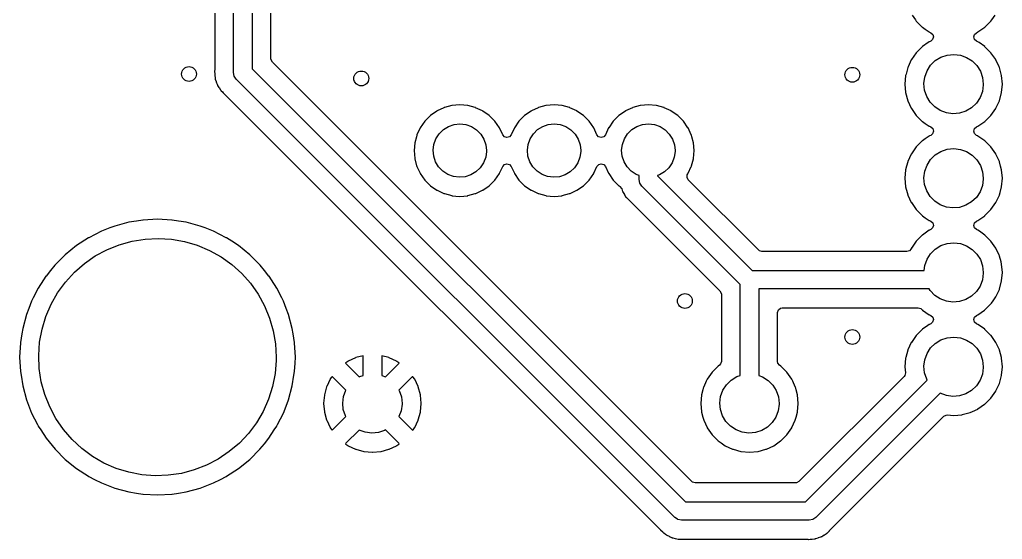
# Model space of a CAD drawing. Extents: x 10 to 287, y -200 to -10.
# Drawn here: x 133.15 to 159.62, y -108.09 to -94.08 of the extents above; entities that cross this region are included whole.
import ezdxf

# ---------------------------------------------------------------- set-up
doc = ezdxf.new("R2010")
doc.units = 0
doc.layers.add('BLACK', color=7, linetype='CONTINUOUS')

msp = doc.modelspace()

# ---------------------------------------------------------------- linework, layer by layer
at = {"layer": 'BLACK', "linetype": 'CONTINUOUS'}
for p, q in [((138.401, -75.9229), (138.401, -95.4429)), ((138.91, -95.51), (138.91, -75.91)), ((139.41, -76.0136), (139.41, -95.4064)), ((139.918, -95.1436), (139.918, -76.2764)), ((157.19, -93.9621), (157.279, -94.0894)), ((159.341, -94.0894), (159.43, -93.9621)), ((157.279, -94.0894), (157.304, -94.1243)), ((157.304, -94.1243), (157.466, -94.2862)), ((159.154, -94.2862), (159.316, -94.1243)), ((159.316, -94.1243), (159.341, -94.0894)), ((157.466, -94.2862), (157.47, -94.2894)), ((157.47, -94.2894), (157.47, -94.2894)), ((157.47, -94.2894), (157.548, -94.3441)), ((157.548, -94.3441), (157.653, -94.4175)), ((157.653, -94.4175), (157.658, -94.4198)), ((157.658, -94.4198), (157.658, -94.4198)), ((157.658, -94.4198), (157.692, -94.4358)), ((157.692, -94.4358), (157.746, -94.4827)), ((157.746, -94.4827), (157.765, -94.551)), ((158.855, -94.549), (158.875, -94.481)), ((158.875, -94.481), (158.928, -94.4358)), ((158.928, -94.4358), (158.962, -94.4198)), ((158.962, -94.4198), (158.967, -94.4175)), ((158.962, -94.4198), (158.962, -94.4198)), ((158.967, -94.4175), (159.072, -94.3441)), ((159.072, -94.3441), (159.15, -94.2894)), ((159.15, -94.2894), (159.154, -94.2862)), ((159.15, -94.2894), (159.15, -94.2894)), ((157.625, -94.7024), (157.47, -94.8106)), ((157.653, -94.6825), (157.625, -94.7024)), ((157.658, -94.6802), (157.653, -94.6825)), ((157.692, -94.6642), (157.658, -94.6802)), ((157.658, -94.6802), (157.658, -94.6802)), ((157.745, -94.619), (157.692, -94.6642)), ((157.765, -94.551), (157.745, -94.619)), ((158.874, -94.6173), (158.855, -94.549)), ((158.928, -94.6642), (158.874, -94.6173)), ((158.962, -94.6802), (158.928, -94.6642)), ((158.967, -94.6825), (158.962, -94.6802)), ((158.962, -94.6802), (158.962, -94.6802)), ((158.995, -94.7024), (158.967, -94.6825)), ((159.15, -94.8106), (158.995, -94.7024)), ((157.304, -94.9757), (157.172, -95.1633)), ((157.466, -94.8138), (157.304, -94.9757)), ((157.47, -94.8106), (157.466, -94.8138)), ((157.47, -94.8106), (157.47, -94.8106)), ((157.969, -95.0961), (158.138, -95.0387)), ((158.138, -95.0387), (158.316, -95.02)), ((158.316, -95.02), (158.493, -95.0411)), ((158.493, -95.0411), (158.661, -95.101)), ((159.154, -94.8138), (159.15, -94.8106)), ((159.15, -94.8106), (159.15, -94.8106)), ((159.316, -94.9757), (159.154, -94.8138)), ((159.448, -95.1633), (159.316, -94.9757)), ((139.921, -95.1704), (139.918, -95.1436)), ((139.955, -95.2327), (139.921, -95.1704)), ((151.257, -106.535), (139.955, -95.2327)), ((157.17, -95.1682), (157.082, -95.3579)), ((157.172, -95.1633), (157.17, -95.1682)), ((157.17, -95.1682), (157.17, -95.1682)), ((157.593, -95.4643), (157.69, -95.3144)), ((157.69, -95.3144), (157.817, -95.1896)), ((157.817, -95.1896), (157.969, -95.0961)), ((158.661, -95.101), (158.811, -95.1965)), ((158.811, -95.1965), (158.937, -95.3231)), ((159.45, -95.1682), (159.448, -95.1633)), ((159.538, -95.3579), (159.45, -95.1682)), ((159.45, -95.1682), (159.45, -95.1682)), ((138.398, -95.4751), (138.397, -95.4833)), ((138.397, -95.4833), (138.397, -95.4906)), ((138.397, -95.4906), (138.401, -95.536)), ((138.397, -95.4906), (138.397, -95.4906)), ((138.4, -95.4619), (138.398, -95.4751)), ((138.401, -95.4429), (138.4, -95.4619)), ((138.401, -95.536), (138.401, -95.5462)), ((138.401, -95.5462), (138.401, -95.5543)), ((138.401, -95.5543), (138.402, -95.5579)), ((138.402, -95.5579), (138.405, -95.5825)), ((138.929, -95.6057), (138.91, -95.51)), ((139.41, -95.4064), (151.084, -107.08)), ((157.028, -95.5506), (157.016, -95.5919)), ((157.074, -95.3761), (157.028, -95.5506)), ((157.076, -95.3708), (157.074, -95.3761)), ((157.074, -95.3761), (157.074, -95.3761)), ((157.082, -95.3579), (157.076, -95.3708)), ((157.532, -95.6319), (157.593, -95.4643)), ((158.937, -95.3231), (159.031, -95.4743)), ((159.031, -95.4743), (159.09, -95.6428)), ((159.544, -95.3708), (159.538, -95.3579)), ((159.546, -95.3761), (159.544, -95.3708)), ((159.592, -95.5506), (159.546, -95.3761)), ((159.546, -95.3761), (159.546, -95.3761)), ((159.604, -95.5919), (159.592, -95.5506)), ((138.405, -95.5825), (138.405, -95.5869)), ((138.405, -95.5869), (138.41, -95.6514)), ((138.41, -95.6514), (138.411, -95.6596)), ((138.411, -95.6596), (138.413, -95.6666)), ((138.413, -95.6666), (138.415, -95.6726)), ((138.415, -95.6726), (138.416, -95.6784)), ((138.416, -95.6784), (138.417, -95.6857)), ((138.417, -95.6857), (138.442, -95.7543)), ((138.442, -95.7543), (138.443, -95.7585)), ((138.443, -95.7585), (138.453, -95.7879)), ((138.453, -95.7879), (138.466, -95.8279)), ((138.466, -95.8279), (138.469, -95.8342)), ((138.469, -95.8342), (138.472, -95.8396)), ((138.472, -95.8396), (138.475, -95.8451)), ((138.475, -95.8451), (138.477, -95.8519)), ((138.983, -95.6868), (138.929, -95.6057)), ((150.803, -107.507), (138.983, -95.6868)), ((157.016, -95.5919), (156.997, -95.82)), ((156.997, -95.82), (157.016, -96.0481)), ((157.51, -95.8088), (157.532, -95.6319)), ((157.527, -95.9863), (157.51, -95.8088)), ((159.11, -95.8423), (159.085, -96.019)), ((159.09, -95.6428), (159.11, -95.82)), ((159.11, -95.82), (159.11, -95.8423)), ((159.623, -95.82), (159.604, -95.5919)), ((159.604, -96.0481), (159.623, -95.82)), ((138.477, -95.8519), (138.481, -95.8581)), ((138.481, -95.8581), (138.481, -95.8581)), ((138.481, -95.8581), (138.517, -95.913)), ((138.517, -95.913), (138.52, -95.9167)), ((138.52, -95.9167), (138.557, -95.9791)), ((138.557, -95.9791), (138.561, -95.9833)), ((138.561, -95.9833), (138.561, -95.9833)), ((138.561, -95.9833), (138.565, -95.9875)), ((138.565, -95.9875), (138.565, -95.9875)), ((138.565, -95.9875), (138.567, -95.9905)), ((138.567, -95.9905), (138.57, -95.9937)), ((138.57, -95.9937), (138.574, -95.9999)), ((138.574, -95.9999), (138.608, -96.0317)), ((138.608, -96.0317), (138.63, -96.0531)), ((138.63, -96.0531), (138.633, -96.0555)), ((138.633, -96.0555), (150.396, -107.819)), ((157.016, -96.0481), (157.076, -96.2692)), ((157.584, -96.1556), (157.527, -95.9863)), ((159.085, -96.019), (159.022, -96.1857)), ((159.544, -96.2692), (159.604, -96.0481)), ((157.076, -96.2692), (157.078, -96.2742)), ((157.078, -96.2742), (157.078, -96.2742)), ((157.078, -96.2742), (157.17, -96.4718)), ((157.676, -96.3081), (157.584, -96.1556)), ((157.8, -96.4364), (157.676, -96.3081)), ((158.923, -96.3342), (158.794, -96.4572)), ((159.022, -96.1857), (158.923, -96.3342)), ((159.45, -96.4718), (159.542, -96.2742)), ((159.542, -96.2742), (159.544, -96.2692)), ((159.542, -96.2742), (159.542, -96.2742)), ((144.388, -96.547), (144.212, -96.6703)), ((144.393, -96.5447), (144.388, -96.547)), ((144.578, -96.4585), (144.393, -96.5447)), ((144.393, -96.5447), (144.393, -96.5447)), ((144.583, -96.4562), (144.578, -96.4585)), ((144.578, -96.4585), (144.578, -96.4585)), ((144.589, -96.4548), (144.583, -96.4562)), ((144.786, -96.402), (144.589, -96.4548)), ((144.589, -96.4548), (144.589, -96.4548)), ((144.791, -96.4005), (144.786, -96.402)), ((144.786, -96.402), (144.786, -96.402)), ((145.005, -96.3818), (144.791, -96.4005)), ((145.219, -96.4005), (145.005, -96.3818)), ((145.224, -96.402), (145.219, -96.4005)), ((145.421, -96.4548), (145.224, -96.402)), ((145.224, -96.402), (145.224, -96.402)), ((145.427, -96.4562), (145.421, -96.4548)), ((145.421, -96.4548), (145.421, -96.4548)), ((145.432, -96.4585), (145.427, -96.4562)), ((145.617, -96.5447), (145.432, -96.4585)), ((145.432, -96.4585), (145.432, -96.4585)), ((145.622, -96.547), (145.617, -96.5447)), ((145.617, -96.5447), (145.617, -96.5447)), ((145.798, -96.6703), (145.622, -96.547)), ((146.928, -96.547), (146.752, -96.6703)), ((146.933, -96.5447), (146.928, -96.547)), ((147.118, -96.4585), (146.933, -96.5447)), ((146.933, -96.5447), (146.933, -96.5447)), ((147.123, -96.4562), (147.118, -96.4585)), ((147.118, -96.4585), (147.118, -96.4585)), ((147.129, -96.4548), (147.123, -96.4562)), ((147.326, -96.402), (147.129, -96.4548)), ((147.129, -96.4548), (147.129, -96.4548)), ((147.331, -96.4005), (147.326, -96.402)), ((147.326, -96.402), (147.326, -96.402)), ((147.545, -96.3818), (147.331, -96.4005)), ((147.759, -96.4005), (147.545, -96.3818)), ((147.764, -96.402), (147.759, -96.4005)), ((147.961, -96.4548), (147.764, -96.402)), ((147.764, -96.402), (147.764, -96.402)), ((147.967, -96.4562), (147.961, -96.4548)), ((147.961, -96.4548), (147.961, -96.4548)), ((147.972, -96.4585), (147.967, -96.4562)), ((148.157, -96.5447), (147.972, -96.4585)), ((147.972, -96.4585), (147.972, -96.4585)), ((148.162, -96.547), (148.157, -96.5447)), ((148.157, -96.5447), (148.157, -96.5447)), ((148.338, -96.6703), (148.162, -96.547)), ((149.468, -96.547), (149.292, -96.6703)), ((149.473, -96.5447), (149.468, -96.547)), ((149.658, -96.4585), (149.473, -96.5447)), ((149.473, -96.5447), (149.473, -96.5447)), ((149.663, -96.4562), (149.658, -96.4585)), ((149.658, -96.4585), (149.658, -96.4585)), ((149.669, -96.4548), (149.663, -96.4562)), ((149.866, -96.402), (149.669, -96.4548)), ((149.669, -96.4548), (149.669, -96.4548)), ((149.871, -96.4005), (149.866, -96.402)), ((149.866, -96.402), (149.866, -96.402)), ((150.085, -96.3818), (149.871, -96.4005)), ((150.299, -96.4005), (150.085, -96.3818)), ((150.304, -96.402), (150.299, -96.4005)), ((150.501, -96.4548), (150.304, -96.402)), ((150.304, -96.402), (150.304, -96.402)), ((150.507, -96.4562), (150.501, -96.4548)), ((150.501, -96.4548), (150.501, -96.4548)), ((150.512, -96.4585), (150.507, -96.4562)), ((150.697, -96.5447), (150.512, -96.4585)), ((150.512, -96.4585), (150.512, -96.4585)), ((150.702, -96.547), (150.697, -96.5447)), ((150.697, -96.5447), (150.697, -96.5447)), ((150.878, -96.6703), (150.702, -96.547)), ((157.17, -96.4718), (157.17, -96.4718)), ((157.17, -96.4718), (157.172, -96.4767)), ((157.172, -96.4767), (157.304, -96.6643)), ((157.949, -96.5341), (157.8, -96.4364)), ((158.116, -96.5962), (157.949, -96.5341)), ((158.293, -96.6198), (158.116, -96.5962)), ((158.471, -96.6037), (158.293, -96.6198)), ((158.64, -96.5485), (158.471, -96.6037)), ((158.794, -96.4572), (158.64, -96.5485)), ((159.316, -96.6643), (159.448, -96.4767)), ((159.448, -96.4767), (159.45, -96.4718)), ((159.45, -96.4718), (159.45, -96.4718)), ((144.06, -96.8223), (143.937, -96.9984)), ((144.212, -96.6703), (144.06, -96.8223)), ((144.85, -96.9118), (145.01, -96.895)), ((145.01, -96.895), (145.169, -96.914)), ((145.95, -96.8223), (145.798, -96.6703)), ((146.073, -96.9984), (145.95, -96.8223)), ((146.6, -96.8223), (146.477, -96.9984)), ((146.752, -96.6703), (146.6, -96.8223)), ((147.39, -96.9118), (147.55, -96.895)), ((147.55, -96.895), (147.709, -96.914)), ((148.49, -96.8223), (148.338, -96.6703)), ((148.613, -96.9984), (148.49, -96.8223)), ((149.14, -96.8223), (149.017, -96.9984)), ((149.292, -96.6703), (149.14, -96.8223)), ((149.93, -96.9118), (150.09, -96.895)), ((150.09, -96.895), (150.249, -96.914)), ((151.03, -96.8223), (150.878, -96.6703)), ((151.153, -96.9984), (151.03, -96.8223)), ((157.304, -96.6643), (157.466, -96.8262)), ((157.466, -96.8262), (157.47, -96.8294)), ((157.47, -96.8294), (157.47, -96.8294)), ((157.47, -96.8294), (157.548, -96.8841)), ((157.548, -96.8841), (157.653, -96.9575)), ((158.967, -96.9575), (159.072, -96.8841)), ((159.072, -96.8841), (159.15, -96.8294)), ((159.15, -96.8294), (159.154, -96.8262)), ((159.15, -96.8294), (159.15, -96.8294)), ((159.154, -96.8262), (159.316, -96.6643)), ((143.935, -97.0034), (143.849, -97.1868)), ((143.937, -96.9984), (143.935, -97.0034)), ((143.935, -97.0034), (143.935, -97.0034)), ((144.36, -97.2949), (144.447, -97.1599)), ((144.447, -97.1599), (144.562, -97.0476)), ((144.562, -97.0476), (144.698, -96.9635)), ((144.698, -96.9635), (144.85, -96.9118)), ((145.169, -96.914), (145.321, -96.9679)), ((145.321, -96.9679), (145.456, -97.0539)), ((145.456, -97.0539), (145.569, -97.1678)), ((145.569, -97.1678), (145.654, -97.3039)), ((146.075, -97.0034), (146.073, -96.9984)), ((146.161, -97.1868), (146.075, -97.0034)), ((146.075, -97.0034), (146.075, -97.0034)), ((146.475, -97.0034), (146.389, -97.1868)), ((146.477, -96.9984), (146.475, -97.0034)), ((146.475, -97.0034), (146.475, -97.0034)), ((146.9, -97.2949), (146.987, -97.1599)), ((146.987, -97.1599), (147.102, -97.0476)), ((147.102, -97.0476), (147.238, -96.9635)), ((147.238, -96.9635), (147.39, -96.9118)), ((147.709, -96.914), (147.861, -96.9679)), ((147.861, -96.9679), (147.996, -97.0539)), ((147.996, -97.0539), (148.109, -97.1678)), ((148.109, -97.1678), (148.194, -97.3039)), ((148.615, -97.0034), (148.613, -96.9984)), ((148.701, -97.1868), (148.615, -97.0034)), ((148.615, -97.0034), (148.615, -97.0034)), ((149.015, -97.0034), (148.929, -97.1868)), ((149.017, -96.9984), (149.015, -97.0034)), ((149.015, -97.0034), (149.015, -97.0034)), ((149.44, -97.2949), (149.527, -97.1599)), ((149.527, -97.1599), (149.642, -97.0476)), ((149.642, -97.0476), (149.778, -96.9635)), ((149.778, -96.9635), (149.93, -96.9118)), ((150.249, -96.914), (150.401, -96.9679)), ((150.401, -96.9679), (150.536, -97.0539)), ((150.536, -97.0539), (150.649, -97.1678)), ((150.649, -97.1678), (150.734, -97.3039)), ((151.155, -97.0034), (151.153, -96.9984)), ((151.241, -97.1868), (151.155, -97.0034)), ((151.155, -97.0034), (151.155, -97.0034)), ((157.653, -96.9575), (157.658, -96.9598)), ((157.658, -96.9598), (157.658, -96.9598)), ((157.658, -96.9598), (157.692, -96.9758)), ((157.692, -96.9758), (157.746, -97.0227)), ((157.745, -97.159), (157.692, -97.2042)), ((157.765, -97.091), (157.745, -97.159)), ((157.746, -97.0227), (157.765, -97.091)), ((158.855, -97.089), (158.875, -97.021)), ((158.874, -97.1573), (158.855, -97.089)), ((158.928, -97.2042), (158.874, -97.1573)), ((158.875, -97.021), (158.928, -96.9758)), ((158.928, -96.9758), (158.962, -96.9598)), ((158.962, -96.9598), (158.967, -96.9575)), ((158.962, -96.9598), (158.962, -96.9598)), ((143.791, -97.4009), (143.772, -97.615)), ((143.834, -97.24), (143.791, -97.4009)), ((143.845, -97.1985), (143.834, -97.24)), ((143.846, -97.1932), (143.845, -97.1985)), ((143.845, -97.1985), (143.845, -97.1985)), ((143.849, -97.1868), (143.846, -97.1932)), ((144.305, -97.4457), (144.36, -97.2949)), ((145.654, -97.3039), (145.707, -97.4555)), ((146.206, -97.239), (146.161, -97.1868)), ((146.274, -97.2595), (146.206, -97.239)), ((146.342, -97.24), (146.274, -97.2595)), ((146.389, -97.1868), (146.342, -97.24)), ((146.845, -97.4457), (146.9, -97.2949)), ((148.194, -97.3039), (148.247, -97.4555)), ((148.746, -97.239), (148.701, -97.1868)), ((148.814, -97.2595), (148.746, -97.239)), ((148.882, -97.24), (148.814, -97.2595)), ((148.929, -97.1868), (148.882, -97.24)), ((149.385, -97.4457), (149.44, -97.2949)), ((150.734, -97.3039), (150.787, -97.4555)), ((151.244, -97.1932), (151.241, -97.1868)), ((151.245, -97.1985), (151.244, -97.1932)), ((151.256, -97.24), (151.245, -97.1985)), ((151.245, -97.1985), (151.245, -97.1985)), ((151.299, -97.4009), (151.256, -97.24)), ((151.318, -97.615), (151.299, -97.4009)), ((157.466, -97.3538), (157.304, -97.5157)), ((157.47, -97.3506), (157.466, -97.3538)), ((157.548, -97.2959), (157.47, -97.3506)), ((157.47, -97.3506), (157.47, -97.3506)), ((157.653, -97.2225), (157.548, -97.2959)), ((157.658, -97.2202), (157.653, -97.2225)), ((157.692, -97.2042), (157.658, -97.2202)), ((157.658, -97.2202), (157.658, -97.2202)), ((158.962, -97.2202), (158.928, -97.2042)), ((158.967, -97.2225), (158.962, -97.2202)), ((158.962, -97.2202), (158.962, -97.2202)), ((159.072, -97.2959), (158.967, -97.2225)), ((159.15, -97.3506), (159.072, -97.2959)), ((159.154, -97.3538), (159.15, -97.3506)), ((159.15, -97.3506), (159.15, -97.3506)), ((159.316, -97.5157), (159.154, -97.3538)), ((143.772, -97.615), (143.791, -97.8291)), ((144.285, -97.6049), (144.305, -97.4457)), ((144.301, -97.7647), (144.285, -97.6049)), ((145.725, -97.6351), (145.702, -97.7941)), ((145.707, -97.4555), (145.725, -97.615)), ((145.725, -97.615), (145.725, -97.6351)), ((146.825, -97.6049), (146.845, -97.4457)), ((146.841, -97.7647), (146.825, -97.6049)), ((148.265, -97.6351), (148.242, -97.7941)), ((148.247, -97.4555), (148.265, -97.615)), ((148.265, -97.615), (148.265, -97.6351)), ((149.365, -97.6049), (149.385, -97.4457)), ((149.381, -97.7647), (149.365, -97.6049)), ((150.805, -97.6351), (150.782, -97.7941)), ((150.787, -97.4555), (150.805, -97.615)), ((150.805, -97.615), (150.805, -97.6351)), ((151.299, -97.8291), (151.318, -97.615)), ((157.304, -97.5157), (157.172, -97.7033)), ((157.817, -97.7296), (157.969, -97.6361)), ((157.969, -97.6361), (158.138, -97.5787)), ((158.138, -97.5787), (158.316, -97.56)), ((158.316, -97.56), (158.493, -97.5811)), ((158.493, -97.5811), (158.661, -97.641)), ((158.661, -97.641), (158.811, -97.7365)), ((159.448, -97.7033), (159.316, -97.5157)), ((143.791, -97.8291), (143.792, -97.8345)), ((143.792, -97.8345), (143.792, -97.8345)), ((143.792, -97.8345), (143.842, -98.022)), ((144.351, -97.917), (144.301, -97.7647)), ((144.435, -98.0543), (144.351, -97.917)), ((145.645, -97.9441), (145.557, -98.0778)), ((145.702, -97.7941), (145.645, -97.9441)), ((146.891, -97.917), (146.841, -97.7647)), ((146.975, -98.0543), (146.891, -97.917)), ((148.185, -97.9441), (148.097, -98.0778)), ((148.242, -97.7941), (148.185, -97.9441)), ((149.431, -97.917), (149.381, -97.7647)), ((149.515, -98.0543), (149.431, -97.917)), ((150.725, -97.9441), (150.637, -98.0778)), ((150.782, -97.7941), (150.725, -97.9441)), ((151.248, -98.022), (151.298, -97.8345)), ((151.298, -97.8345), (151.299, -97.8291)), ((151.298, -97.8345), (151.298, -97.8345)), ((157.074, -97.9161), (157.043, -98.0333)), ((157.076, -97.9108), (157.074, -97.9161)), ((157.074, -97.9161), (157.074, -97.9161)), ((157.078, -97.9058), (157.076, -97.9108)), ((157.17, -97.7082), (157.078, -97.9058)), ((157.172, -97.7033), (157.17, -97.7082)), ((157.17, -97.7082), (157.17, -97.7082)), ((157.593, -98.0043), (157.69, -97.8544)), ((157.69, -97.8544), (157.817, -97.7296)), ((158.811, -97.7365), (158.937, -97.8631)), ((158.937, -97.8631), (159.031, -98.0143)), ((159.45, -97.7082), (159.448, -97.7033)), ((159.542, -97.9058), (159.45, -97.7082)), ((159.45, -97.7082), (159.45, -97.7082)), ((159.544, -97.9108), (159.542, -97.9058)), ((159.546, -97.9161), (159.544, -97.9108)), ((159.577, -98.0333), (159.546, -97.9161)), ((159.546, -97.9161), (159.546, -97.9161)), ((143.842, -98.022), (143.846, -98.0368)), ((143.846, -98.0368), (143.849, -98.0418)), ((143.849, -98.0418), (143.849, -98.0418)), ((143.849, -98.0418), (143.935, -98.2266)), ((143.935, -98.2266), (143.937, -98.2316)), ((144.546, -98.1698), (144.435, -98.0543)), ((144.68, -98.2577), (144.546, -98.1698)), ((145.44, -98.1885), (145.302, -98.2707)), ((145.557, -98.0778), (145.44, -98.1885)), ((146.073, -98.2316), (146.075, -98.2266)), ((146.075, -98.2266), (146.161, -98.0432)), ((146.161, -98.0432), (146.208, -97.99)), ((146.208, -97.99), (146.276, -97.9705)), ((146.276, -97.9705), (146.344, -97.991)), ((146.344, -97.991), (146.389, -98.0432)), ((146.389, -98.0432), (146.475, -98.2266)), ((146.475, -98.2266), (146.477, -98.2316)), ((147.086, -98.1698), (146.975, -98.0543)), ((147.22, -98.2577), (147.086, -98.1698)), ((147.98, -98.1885), (147.842, -98.2707)), ((148.097, -98.0778), (147.98, -98.1885)), ((148.613, -98.2316), (148.615, -98.2266)), ((148.615, -98.2266), (148.701, -98.0432)), ((148.701, -98.0432), (148.748, -97.99)), ((148.748, -97.99), (148.816, -97.9705)), ((148.816, -97.9705), (148.884, -97.991)), ((148.884, -97.991), (148.929, -98.0432)), ((148.929, -98.0432), (149.015, -98.2266)), ((149.015, -98.2266), (149.017, -98.2316)), ((149.626, -98.1698), (149.515, -98.0543)), ((149.76, -98.2577), (149.626, -98.1698)), ((150.52, -98.1885), (150.382, -98.2707)), ((150.637, -98.0778), (150.52, -98.1885)), ((151.153, -98.2316), (151.155, -98.2266)), ((151.155, -98.2266), (151.241, -98.0418)), ((151.155, -98.2266), (151.155, -98.2266)), ((151.241, -98.0418), (151.242, -98.0418)), ((151.242, -98.0418), (151.244, -98.0368)), ((151.244, -98.0368), (151.248, -98.022)), ((157.016, -98.1319), (156.997, -98.36)), ((157.043, -98.0333), (157.016, -98.1319)), ((157.51, -98.3488), (157.532, -98.1719)), ((157.532, -98.1719), (157.593, -98.0043)), ((159.031, -98.0143), (159.09, -98.1828)), ((159.09, -98.1828), (159.11, -98.36)), ((159.604, -98.1319), (159.577, -98.0333)), ((159.623, -98.36), (159.604, -98.1319)), ((143.937, -98.2316), (144.06, -98.4077)), ((144.06, -98.4077), (144.212, -98.5597)), ((144.831, -98.3136), (144.68, -98.2577)), ((144.99, -98.3348), (144.831, -98.3136)), ((145.15, -98.3203), (144.99, -98.3348)), ((145.302, -98.2707), (145.15, -98.3203)), ((145.798, -98.5597), (145.95, -98.4077)), ((145.95, -98.4077), (146.073, -98.2316)), ((146.477, -98.2316), (146.6, -98.4077)), ((146.6, -98.4077), (146.752, -98.5597)), ((147.371, -98.3136), (147.22, -98.2577)), ((147.53, -98.3348), (147.371, -98.3136)), ((147.69, -98.3203), (147.53, -98.3348)), ((147.842, -98.2707), (147.69, -98.3203)), ((148.338, -98.5597), (148.49, -98.4077)), ((148.49, -98.4077), (148.613, -98.2316)), ((149.017, -98.2316), (149.14, -98.4077)), ((149.14, -98.4077), (149.292, -98.5597)), ((149.835, -98.2854), (149.76, -98.2577)), ((149.835, -98.396), (149.835, -98.2854)), ((149.854, -98.4917), (149.835, -98.396)), ((149.908, -98.5728), (149.854, -98.4917)), ((150.382, -98.2707), (150.335, -98.2861)), ((150.335, -98.2861), (150.335, -98.2924)), ((150.335, -98.2924), (152.885, -100.842)), ((151.128, -98.338), (151.133, -98.2672)), ((151.162, -98.4003), (151.128, -98.338)), ((151.133, -98.2672), (151.148, -98.2389)), ((151.148, -98.2389), (151.15, -98.2361)), ((151.15, -98.2361), (151.153, -98.2316)), ((151.15, -98.2361), (151.15, -98.2361)), ((153.058, -100.297), (151.162, -98.4003)), ((156.997, -98.36), (157.016, -98.5881)), ((157.527, -98.5263), (157.51, -98.3488)), ((159.11, -98.3823), (159.085, -98.559)), ((159.11, -98.36), (159.11, -98.3823)), ((159.604, -98.5881), (159.623, -98.36)), ((144.212, -98.5597), (144.388, -98.683)), ((144.388, -98.683), (144.393, -98.6853)), ((144.393, -98.6853), (144.393, -98.6853)), ((144.393, -98.6853), (144.574, -98.7696)), ((145.436, -98.7696), (145.617, -98.6853)), ((145.617, -98.6853), (145.622, -98.683)), ((145.617, -98.6853), (145.617, -98.6853)), ((145.622, -98.683), (145.798, -98.5597)), ((146.752, -98.5597), (146.928, -98.683)), ((146.928, -98.683), (146.933, -98.6853)), ((146.933, -98.6853), (146.933, -98.6853)), ((146.933, -98.6853), (147.114, -98.7696)), ((147.976, -98.7696), (148.157, -98.6853)), ((148.157, -98.6853), (148.162, -98.683)), ((148.157, -98.6853), (148.157, -98.6853)), ((148.162, -98.683), (148.338, -98.5597)), ((149.292, -98.5597), (149.297, -98.5628)), ((149.297, -98.5628), (149.297, -98.5628)), ((149.297, -98.5628), (149.32, -98.5792)), ((149.32, -98.5792), (149.366, -98.6395)), ((149.366, -98.6395), (149.367, -98.6403)), ((149.367, -98.6403), (149.368, -98.6445)), ((149.368, -98.6445), (149.391, -98.7139)), ((149.391, -98.7139), (149.394, -98.7202)), ((149.394, -98.7202), (149.397, -98.7256)), ((149.397, -98.7256), (149.4, -98.7311)), ((149.4, -98.7311), (149.402, -98.7379)), ((149.402, -98.7379), (149.406, -98.7441)), ((149.406, -98.7441), (149.406, -98.7441)), ((149.406, -98.7441), (149.442, -98.799)), ((152.56, -101.225), (149.908, -98.5728)), ((157.016, -98.5881), (157.018, -98.5934)), ((157.018, -98.5934), (157.018, -98.5934)), ((157.018, -98.5934), (157.058, -98.7442)), ((157.058, -98.7442), (157.076, -98.8092)), ((157.584, -98.6956), (157.527, -98.5263)), ((157.676, -98.8481), (157.584, -98.6956)), ((159.022, -98.7257), (158.923, -98.8742)), ((159.085, -98.559), (159.022, -98.7257)), ((159.544, -98.8092), (159.562, -98.7442)), ((159.562, -98.7442), (159.602, -98.5934)), ((159.602, -98.5934), (159.604, -98.5881)), ((159.602, -98.5934), (159.602, -98.5934)), ((144.574, -98.7696), (144.583, -98.7738)), ((144.583, -98.7738), (144.589, -98.7752)), ((144.589, -98.7752), (144.589, -98.7752)), ((144.589, -98.7752), (144.786, -98.828)), ((144.786, -98.828), (144.786, -98.828)), ((144.786, -98.828), (144.791, -98.8295)), ((144.791, -98.8295), (145.005, -98.8482)), ((145.005, -98.8482), (145.219, -98.8295)), ((145.219, -98.8295), (145.224, -98.828)), ((145.224, -98.828), (145.421, -98.7752)), ((145.224, -98.828), (145.224, -98.828)), ((145.421, -98.7752), (145.427, -98.7738)), ((145.421, -98.7752), (145.421, -98.7752)), ((145.427, -98.7738), (145.436, -98.7696)), ((147.114, -98.7696), (147.123, -98.7738)), ((147.123, -98.7738), (147.129, -98.7752)), ((147.129, -98.7752), (147.129, -98.7752)), ((147.129, -98.7752), (147.326, -98.828)), ((147.326, -98.828), (147.326, -98.828)), ((147.326, -98.828), (147.331, -98.8295)), ((147.331, -98.8295), (147.545, -98.8482)), ((147.545, -98.8482), (147.759, -98.8295)), ((147.759, -98.8295), (147.764, -98.828)), ((147.764, -98.828), (147.961, -98.7752)), ((147.764, -98.828), (147.764, -98.828)), ((147.961, -98.7752), (147.967, -98.7738)), ((147.961, -98.7752), (147.961, -98.7752)), ((147.967, -98.7738), (147.976, -98.7696)), ((149.442, -98.799), (149.445, -98.8027)), ((149.445, -98.8027), (149.482, -98.8651)), ((149.482, -98.8651), (149.486, -98.8693)), ((149.486, -98.8693), (149.486, -98.8693)), ((149.486, -98.8693), (149.49, -98.8735)), ((149.49, -98.8735), (149.49, -98.8735)), ((149.49, -98.8735), (149.492, -98.8765)), ((149.492, -98.8765), (149.495, -98.8797)), ((149.495, -98.8797), (149.499, -98.8859)), ((149.499, -98.8859), (149.504, -98.8909)), ((149.504, -98.8909), (149.555, -98.9391)), ((149.555, -98.9391), (149.558, -98.9415)), ((149.558, -98.9415), (152.015, -101.398)), ((157.076, -98.8092), (157.078, -98.8142)), ((157.078, -98.8142), (157.078, -98.8142)), ((157.078, -98.8142), (157.17, -99.0118)), ((157.17, -99.0118), (157.17, -99.0118)), ((157.17, -99.0118), (157.172, -99.0167)), ((157.172, -99.0167), (157.304, -99.2043)), ((157.8, -98.9764), (157.676, -98.8481)), ((157.949, -99.0741), (157.8, -98.9764)), ((158.794, -98.9972), (158.64, -99.0885)), ((158.923, -98.8742), (158.794, -98.9972)), ((159.316, -99.2043), (159.448, -99.0167)), ((159.448, -99.0167), (159.45, -99.0118)), ((159.45, -99.0118), (159.542, -98.8142)), ((159.45, -99.0118), (159.45, -99.0118)), ((159.542, -98.8142), (159.544, -98.8092)), ((159.542, -98.8142), (159.542, -98.8142)), ((157.304, -99.2043), (157.466, -99.3662)), ((158.116, -99.1362), (157.949, -99.0741)), ((158.293, -99.1598), (158.116, -99.1362)), ((158.471, -99.1437), (158.293, -99.1598)), ((158.64, -99.0885), (158.471, -99.1437)), ((159.154, -99.3662), (159.316, -99.2043)), ((136.088, -99.5476), (135.712, -99.6482)), ((136.292, -99.5153), (136.088, -99.5476)), ((136.469, -99.4873), (136.292, -99.5153)), ((136.472, -99.4868), (136.469, -99.4873)), ((136.469, -99.4873), (136.469, -99.4873)), ((136.86, -99.4664), (136.472, -99.4868)), ((137.248, -99.4868), (136.86, -99.4664)), ((137.251, -99.4873), (137.248, -99.4868)), ((137.428, -99.5153), (137.251, -99.4873)), ((137.251, -99.4873), (137.251, -99.4873)), ((137.632, -99.5476), (137.428, -99.5153)), ((138.008, -99.6482), (137.632, -99.5476)), ((157.466, -99.3662), (157.47, -99.3694)), ((157.47, -99.3694), (157.47, -99.3694)), ((157.47, -99.3694), (157.548, -99.4241)), ((157.548, -99.4241), (157.653, -99.4975)), ((157.653, -99.4975), (157.658, -99.4998)), ((157.658, -99.4998), (157.658, -99.4998)), ((157.658, -99.4998), (157.692, -99.5158)), ((157.692, -99.5158), (157.746, -99.5627)), ((158.875, -99.561), (158.928, -99.5158)), ((158.928, -99.5158), (158.962, -99.4998)), ((158.962, -99.4998), (158.967, -99.4975)), ((158.962, -99.4998), (158.962, -99.4998)), ((158.967, -99.4975), (159.072, -99.4241)), ((159.072, -99.4241), (159.15, -99.3694)), ((159.15, -99.3694), (159.154, -99.3662)), ((159.15, -99.3694), (159.15, -99.3694)), ((135.347, -99.789), (135.006, -99.9624)), ((135.35, -99.7875), (135.347, -99.789)), ((135.577, -99.7003), (135.35, -99.7875)), ((135.709, -99.6494), (135.577, -99.7003)), ((135.712, -99.6482), (135.709, -99.6494)), ((135.709, -99.6494), (135.709, -99.6494)), ((138.011, -99.6494), (138.008, -99.6482)), ((138.143, -99.7003), (138.011, -99.6494)), ((138.011, -99.6494), (138.011, -99.6494)), ((138.37, -99.7875), (138.143, -99.7003)), ((138.373, -99.789), (138.37, -99.7875)), ((138.714, -99.9624), (138.373, -99.789)), ((157.615, -99.789), (157.47, -99.8906)), ((157.653, -99.7625), (157.615, -99.789)), ((157.658, -99.7602), (157.653, -99.7625)), ((157.692, -99.7442), (157.658, -99.7602)), ((157.658, -99.7602), (157.658, -99.7602)), ((157.745, -99.699), (157.692, -99.7442)), ((157.765, -99.631), (157.745, -99.699)), ((157.746, -99.5627), (157.765, -99.631)), ((158.855, -99.629), (158.875, -99.561)), ((158.874, -99.6973), (158.855, -99.629)), ((158.928, -99.7442), (158.874, -99.6973)), ((158.962, -99.7602), (158.928, -99.7442)), ((158.967, -99.7625), (158.962, -99.7602)), ((158.962, -99.7602), (158.962, -99.7602)), ((159.005, -99.789), (158.967, -99.7625)), ((159.15, -99.8906), (159.005, -99.789)), ((135.003, -99.9639), (134.677, -100.176)), ((135.006, -99.9624), (135.003, -99.9639)), ((135.006, -99.9624), (135.006, -99.9624)), ((135.829, -100.151), (136.173, -100.055)), ((136.173, -100.055), (136.526, -99.9975)), ((136.526, -99.9975), (136.882, -99.9801)), ((136.882, -99.9801), (137.239, -100.003)), ((137.239, -100.003), (137.591, -100.065)), ((137.591, -100.065), (137.933, -100.165)), ((138.717, -99.9639), (138.714, -99.9624)), ((138.714, -99.9624), (138.714, -99.9624)), ((138.72, -99.9657), (138.717, -99.9639)), ((138.865, -100.06), (138.72, -99.9657)), ((138.72, -99.9657), (138.72, -99.9657)), ((139.043, -100.176), (138.865, -100.06)), ((157.304, -100.056), (157.172, -100.243)), ((157.466, -99.8938), (157.304, -100.056)), ((157.47, -99.8906), (157.466, -99.8938)), ((157.47, -99.8906), (157.47, -99.8906)), ((159.154, -99.8938), (159.15, -99.8906)), ((159.15, -99.8906), (159.15, -99.8906)), ((159.316, -100.056), (159.154, -99.8938)), ((159.448, -100.243), (159.316, -100.056)), ((134.677, -100.176), (134.375, -100.42)), ((135.183, -100.454), (135.498, -100.285)), ((135.498, -100.285), (135.829, -100.151)), ((137.933, -100.165), (138.263, -100.304)), ((138.263, -100.304), (138.575, -100.478)), ((139.345, -100.42), (139.043, -100.176)), ((153.079, -100.313), (153.058, -100.297)), ((153.147, -100.334), (153.079, -100.313)), ((157.05, -100.334), (153.147, -100.334)), ((157.117, -100.314), (157.05, -100.334)), ((157.164, -100.261), (157.117, -100.314)), ((157.17, -100.248), (157.164, -100.261)), ((157.172, -100.243), (157.17, -100.248)), ((157.17, -100.248), (157.17, -100.248)), ((157.69, -100.394), (157.817, -100.27)), ((157.817, -100.27), (157.969, -100.176)), ((157.969, -100.176), (158.138, -100.119)), ((158.138, -100.119), (158.316, -100.1)), ((158.316, -100.1), (158.493, -100.121)), ((158.493, -100.121), (158.661, -100.181)), ((158.661, -100.181), (158.811, -100.277)), ((158.811, -100.277), (158.937, -100.403)), ((159.45, -100.248), (159.448, -100.243)), ((159.537, -100.436), (159.45, -100.248)), ((159.45, -100.248), (159.45, -100.248)), ((134.375, -100.42), (134.1, -100.695)), ((134.89, -100.658), (135.183, -100.454)), ((138.575, -100.478), (138.865, -100.686)), ((139.62, -100.695), (139.345, -100.42)), ((157.532, -100.712), (157.593, -100.544)), ((157.593, -100.544), (157.69, -100.394)), ((158.937, -100.403), (159.031, -100.554)), ((159.031, -100.554), (159.09, -100.723)), ((159.544, -100.451), (159.537, -100.436)), ((159.546, -100.456), (159.544, -100.451)), ((159.588, -100.614), (159.546, -100.456)), ((159.546, -100.456), (159.546, -100.456)), ((133.978, -100.846), (133.856, -100.997)), ((134.098, -100.698), (133.978, -100.846)), ((134.1, -100.695), (134.098, -100.698)), ((134.098, -100.698), (134.098, -100.698)), ((134.621, -100.894), (134.89, -100.658)), ((138.865, -100.686), (139.131, -100.925)), ((139.622, -100.698), (139.62, -100.695)), ((139.742, -100.846), (139.622, -100.698)), ((139.622, -100.698), (139.622, -100.698)), ((139.864, -100.997), (139.742, -100.846)), ((152.885, -100.842), (157.516, -100.842)), ((157.516, -100.842), (157.532, -100.712)), ((159.09, -100.723), (159.11, -100.9)), ((159.604, -100.672), (159.588, -100.614)), ((159.623, -100.9), (159.604, -100.672)), ((133.788, -101.101), (133.644, -101.323)), ((133.854, -101), (133.788, -101.101)), ((133.856, -100.997), (133.854, -101)), ((133.854, -101), (133.854, -101)), ((134.38, -101.158), (134.621, -100.894)), ((139.131, -100.925), (139.368, -101.192)), ((139.866, -101), (139.864, -100.997)), ((139.932, -101.101), (139.866, -101)), ((139.866, -101), (139.866, -101)), ((140.076, -101.323), (139.932, -101.101)), ((159.085, -101.099), (159.022, -101.266)), ((159.11, -100.922), (159.085, -101.099)), ((159.11, -100.9), (159.11, -100.922)), ((159.544, -101.349), (159.604, -101.128)), ((159.604, -101.128), (159.623, -100.9)), ((133.642, -101.326), (133.51, -101.586)), ((133.644, -101.323), (133.642, -101.326)), ((133.642, -101.326), (133.642, -101.326)), ((134.17, -101.447), (134.38, -101.158)), ((139.368, -101.192), (139.574, -101.484)), ((140.078, -101.326), (140.076, -101.323)), ((140.21, -101.586), (140.078, -101.326)), ((140.078, -101.326), (140.078, -101.326)), ((152.015, -101.398), (152.049, -101.461)), ((152.56, -103.675), (152.56, -101.225)), ((157.648, -101.342), (153.06, -101.342)), ((153.06, -101.342), (153.06, -103.675)), ((157.676, -101.388), (157.648, -101.342)), ((157.8, -101.516), (157.676, -101.388)), ((159.022, -101.266), (158.923, -101.414)), ((159.45, -101.552), (159.542, -101.354)), ((159.542, -101.354), (159.544, -101.349)), ((159.542, -101.354), (159.542, -101.354)), ((133.467, -101.67), (133.39, -101.872)), ((133.51, -101.586), (133.467, -101.67)), ((133.994, -101.757), (134.17, -101.447)), ((139.574, -101.484), (139.746, -101.797)), ((140.253, -101.67), (140.21, -101.586)), ((140.33, -101.872), (140.253, -101.67)), ((152.049, -101.461), (152.052, -101.487)), ((152.052, -101.487), (152.052, -103.298)), ((157.949, -101.614), (157.8, -101.516)), ((158.116, -101.676), (157.949, -101.614)), ((158.64, -101.629), (158.471, -101.684)), ((158.794, -101.537), (158.64, -101.629)), ((158.923, -101.414), (158.794, -101.537)), ((159.329, -101.726), (159.374, -101.662)), ((159.374, -101.662), (159.448, -101.557)), ((159.448, -101.557), (159.45, -101.552)), ((159.45, -101.552), (159.45, -101.552)), ((133.39, -101.872), (133.329, -102.029)), ((133.853, -102.086), (133.994, -101.757)), ((139.746, -101.797), (139.882, -102.128)), ((140.391, -102.029), (140.33, -101.872)), ((153.569, -101.977), (153.589, -101.908)), ((153.589, -101.908), (153.642, -101.862)), ((153.642, -101.862), (153.695, -101.85)), ((153.695, -101.85), (157.358, -101.85)), ((157.358, -101.85), (157.426, -101.871)), ((157.426, -101.871), (157.447, -101.887)), ((157.447, -101.887), (157.466, -101.906)), ((157.466, -101.906), (157.47, -101.909)), ((157.47, -101.909), (157.47, -101.909)), ((157.47, -101.909), (157.475, -101.913)), ((157.475, -101.913), (157.653, -102.038)), ((158.293, -101.7), (158.116, -101.676)), ((158.471, -101.684), (158.293, -101.7)), ((158.967, -102.038), (159.145, -101.913)), ((159.145, -101.913), (159.15, -101.909)), ((159.15, -101.909), (159.154, -101.906)), ((159.15, -101.909), (159.15, -101.909)), ((159.154, -101.906), (159.316, -101.744)), ((159.316, -101.744), (159.329, -101.726)), ((133.328, -102.032), (133.228, -102.408)), ((133.329, -102.029), (133.328, -102.032)), ((133.75, -102.428), (133.853, -102.086)), ((139.882, -102.128), (139.98, -102.471)), ((140.392, -102.032), (140.391, -102.029)), ((140.492, -102.408), (140.392, -102.032)), ((153.569, -103.298), (153.569, -101.977)), ((157.653, -102.038), (157.658, -102.04)), ((157.658, -102.04), (157.658, -102.04)), ((157.658, -102.04), (157.692, -102.056)), ((157.692, -102.056), (157.746, -102.103)), ((157.765, -102.171), (157.745, -102.239)), ((157.746, -102.103), (157.765, -102.171)), ((158.855, -102.169), (158.875, -102.101)), ((158.874, -102.237), (158.855, -102.169)), ((158.875, -102.101), (158.928, -102.056)), ((158.928, -102.056), (158.962, -102.04)), ((158.962, -102.04), (158.967, -102.038)), ((158.962, -102.04), (158.962, -102.04)), ((133.228, -102.408), (133.204, -102.557)), ((133.685, -102.779), (133.75, -102.428)), ((140.516, -102.557), (140.492, -102.408)), ((157.466, -102.434), (157.304, -102.596)), ((157.47, -102.431), (157.466, -102.434)), ((157.612, -102.331), (157.47, -102.431)), ((157.47, -102.431), (157.47, -102.431)), ((157.653, -102.302), (157.612, -102.331)), ((157.658, -102.3), (157.653, -102.302)), ((157.692, -102.284), (157.658, -102.3)), ((157.658, -102.3), (157.658, -102.3)), ((157.745, -102.239), (157.692, -102.284)), ((158.928, -102.284), (158.874, -102.237)), ((158.962, -102.3), (158.928, -102.284)), ((158.967, -102.302), (158.962, -102.3)), ((158.962, -102.3), (158.962, -102.3)), ((159.008, -102.331), (158.967, -102.302)), ((159.15, -102.431), (159.008, -102.331)), ((159.154, -102.434), (159.15, -102.431)), ((159.15, -102.431), (159.15, -102.431)), ((159.316, -102.596), (159.154, -102.434)), ((133.204, -102.557), (133.168, -102.783)), ((139.98, -102.471), (140.04, -102.823)), ((140.552, -102.783), (140.516, -102.557)), ((157.264, -102.652), (157.172, -102.783)), ((157.301, -102.6), (157.264, -102.652)), ((157.304, -102.596), (157.301, -102.6)), ((157.301, -102.6), (157.301, -102.6)), ((157.817, -102.81), (157.969, -102.716)), ((157.969, -102.716), (158.138, -102.659)), ((158.138, -102.659), (158.316, -102.64)), ((158.316, -102.64), (158.493, -102.661)), ((158.493, -102.661), (158.661, -102.721)), ((158.661, -102.721), (158.811, -102.817)), ((159.319, -102.6), (159.316, -102.596)), ((159.356, -102.652), (159.319, -102.6)), ((159.319, -102.6), (159.319, -102.6)), ((159.448, -102.783), (159.356, -102.652)), ((133.167, -102.792), (133.146, -103.18)), ((133.168, -102.783), (133.167, -102.792)), ((133.66, -103.135), (133.685, -102.779)), ((140.04, -102.823), (140.06, -103.18)), ((140.553, -102.792), (140.552, -102.783)), ((140.574, -103.18), (140.553, -102.792)), ((157.076, -102.991), (157.074, -102.996)), ((157.078, -102.986), (157.076, -102.991)), ((157.17, -102.788), (157.078, -102.986)), ((157.172, -102.783), (157.17, -102.788)), ((157.17, -102.788), (157.17, -102.788)), ((157.593, -103.084), (157.69, -102.934)), ((157.69, -102.934), (157.817, -102.81)), ((158.811, -102.817), (158.937, -102.943)), ((158.937, -102.943), (159.031, -103.094)), ((159.45, -102.788), (159.448, -102.783)), ((159.542, -102.986), (159.45, -102.788)), ((159.45, -102.788), (159.45, -102.788)), ((159.544, -102.991), (159.542, -102.986)), ((159.546, -102.996), (159.544, -102.991)), ((133.146, -103.18), (133.167, -103.568)), ((133.675, -103.492), (133.66, -103.135)), ((140.06, -103.18), (140.059, -103.269)), ((140.565, -103.343), (140.574, -103.18)), ((142.196, -103.199), (141.998, -103.291)), ((142.206, -103.195), (142.196, -103.199)), ((142.4, -103.143), (142.206, -103.195)), ((142.4, -103.675), (142.4, -103.143)), ((143.094, -103.195), (142.9, -103.143)), ((142.9, -103.143), (142.9, -103.675)), ((143.104, -103.199), (143.094, -103.195)), ((143.302, -103.291), (143.104, -103.199)), ((157.016, -103.212), (156.997, -103.44)), ((157.021, -103.195), (157.016, -103.212)), ((157.074, -102.996), (157.021, -103.195)), ((157.074, -102.996), (157.074, -102.996)), ((157.51, -103.429), (157.532, -103.252)), ((157.532, -103.252), (157.593, -103.084)), ((159.031, -103.094), (159.09, -103.263)), ((159.599, -103.195), (159.546, -102.996)), ((159.546, -102.996), (159.546, -102.996)), ((159.604, -103.212), (159.599, -103.195)), ((159.623, -103.44), (159.604, -103.212)), ((133.73, -103.845), (133.675, -103.492)), ((140.059, -103.269), (140.029, -103.625)), ((140.553, -103.568), (140.565, -103.343)), ((141.937, -103.333), (141.929, -103.343)), ((141.929, -103.343), (141.936, -103.356)), ((141.936, -103.356), (142.294, -103.715)), ((141.989, -103.296), (141.937, -103.333)), ((141.998, -103.291), (141.989, -103.296)), ((143.006, -103.715), (143.365, -103.356)), ((143.311, -103.296), (143.302, -103.291)), ((143.362, -103.332), (143.311, -103.296)), ((143.372, -103.344), (143.362, -103.332)), ((143.365, -103.356), (143.372, -103.344)), ((151.966, -103.424), (151.804, -103.586)), ((151.998, -103.401), (151.966, -103.424)), ((152.031, -103.366), (151.998, -103.401)), ((152.052, -103.298), (152.031, -103.366)), ((153.578, -103.346), (153.569, -103.298)), ((153.622, -103.401), (153.578, -103.346)), ((153.654, -103.424), (153.622, -103.401)), ((153.816, -103.586), (153.654, -103.424)), ((156.997, -103.44), (156.997, -103.445)), ((156.997, -103.445), (157.011, -103.603)), ((157.527, -103.606), (157.51, -103.429)), ((159.11, -103.462), (159.085, -103.639)), ((159.09, -103.263), (159.11, -103.44)), ((159.11, -103.44), (159.11, -103.462)), ((159.604, -103.668), (159.623, -103.44)), ((133.167, -103.568), (133.167, -103.571)), ((133.167, -103.571), (133.167, -103.571)), ((133.167, -103.571), (133.183, -103.668)), ((133.183, -103.668), (133.228, -103.952)), ((140.029, -103.625), (139.959, -103.976)), ((140.492, -103.952), (140.537, -103.668)), ((140.537, -103.668), (140.553, -103.571)), ((140.553, -103.571), (140.553, -103.568)), ((140.553, -103.571), (140.553, -103.571)), ((141.511, -103.778), (141.419, -103.976)), ((141.516, -103.769), (141.511, -103.778)), ((141.552, -103.718), (141.516, -103.769)), ((141.564, -103.708), (141.552, -103.718)), ((141.576, -103.715), (141.564, -103.708)), ((141.934, -104.073), (141.576, -103.715)), ((142.294, -103.715), (142.309, -103.706)), ((142.309, -103.706), (142.4, -103.675)), ((142.9, -103.675), (143.001, -103.711)), ((143.001, -103.711), (143.006, -103.715)), ((143.724, -103.716), (143.365, -104.074)), ((143.737, -103.709), (143.724, -103.716)), ((143.747, -103.717), (143.737, -103.709)), ((143.784, -103.769), (143.747, -103.717)), ((143.789, -103.778), (143.784, -103.769)), ((143.881, -103.976), (143.789, -103.778)), ((151.67, -103.778), (151.645, -103.833)), ((151.672, -103.773), (151.67, -103.778)), ((151.67, -103.778), (151.67, -103.778)), ((151.804, -103.586), (151.672, -103.773)), ((152.317, -103.8), (152.469, -103.706)), ((152.469, -103.706), (152.56, -103.675)), ((153.06, -103.675), (153.161, -103.711)), ((153.161, -103.711), (153.311, -103.807)), ((153.948, -103.773), (153.816, -103.586)), ((153.95, -103.778), (153.948, -103.773)), ((153.975, -103.833), (153.95, -103.778)), ((153.95, -103.778), (153.95, -103.778)), ((156.974, -103.703), (154.143, -106.535)), ((156.997, -103.673), (156.974, -103.703)), ((157.011, -103.603), (156.997, -103.673)), ((157.584, -103.776), (157.527, -103.606)), ((157.598, -103.799), (157.584, -103.776)), ((159.085, -103.639), (159.022, -103.806)), ((159.554, -103.854), (159.602, -103.673)), ((159.602, -103.673), (159.604, -103.668)), ((159.602, -103.673), (159.602, -103.673)), ((133.228, -103.952), (133.328, -104.328)), ((133.824, -104.19), (133.73, -103.845)), ((139.959, -103.976), (139.851, -104.316)), ((140.392, -104.328), (140.492, -103.952)), ((141.415, -103.986), (141.358, -104.197)), ((141.419, -103.976), (141.415, -103.986)), ((143.885, -103.986), (143.881, -103.976)), ((143.942, -104.197), (143.885, -103.986)), ((151.574, -103.986), (151.553, -104.065)), ((151.576, -103.981), (151.574, -103.986)), ((151.574, -103.986), (151.574, -103.986)), ((151.645, -103.833), (151.576, -103.981)), ((152.093, -104.074), (152.19, -103.924)), ((152.19, -103.924), (152.317, -103.8)), ((153.311, -103.807), (153.437, -103.933)), ((153.437, -103.933), (153.531, -104.084)), ((154.044, -103.981), (153.975, -103.833)), ((154.046, -103.986), (154.044, -103.981)), ((154.067, -104.065), (154.046, -103.986)), ((154.046, -103.986), (154.046, -103.986)), ((154.316, -107.08), (157.598, -103.799)), ((158.923, -103.954), (158.794, -104.077)), ((159.022, -103.806), (158.923, -103.954)), ((159.45, -104.092), (159.542, -103.894)), ((159.542, -103.894), (159.544, -103.889)), ((159.542, -103.894), (159.542, -103.894)), ((159.544, -103.889), (159.554, -103.854)), ((133.955, -104.522), (133.824, -104.19)), ((139.851, -104.316), (139.706, -104.643)), ((141.356, -104.207), (141.337, -104.425)), ((141.358, -104.197), (141.356, -104.207)), ((141.85, -104.419), (141.872, -104.242)), ((141.872, -104.242), (141.933, -104.074)), ((141.933, -104.074), (141.934, -104.073)), ((143.365, -104.074), (143.371, -104.084)), ((143.371, -104.084), (143.43, -104.253)), ((143.43, -104.253), (143.45, -104.43)), ((143.944, -104.207), (143.942, -104.197)), ((143.963, -104.425), (143.944, -104.207)), ((151.516, -104.202), (151.497, -104.43)), ((151.553, -104.065), (151.516, -104.202)), ((152.01, -104.419), (152.032, -104.242)), ((152.032, -104.242), (152.093, -104.074)), ((153.531, -104.084), (153.59, -104.253)), ((153.59, -104.253), (153.61, -104.43)), ((154.104, -104.202), (154.067, -104.065)), ((154.123, -104.43), (154.104, -104.202)), ((157.949, -104.154), (154.597, -107.507)), ((158.116, -104.216), (157.949, -104.154)), ((158.293, -104.24), (158.116, -104.216)), ((158.471, -104.224), (158.293, -104.24)), ((158.64, -104.169), (158.471, -104.224)), ((158.794, -104.077), (158.64, -104.169)), ((159.154, -104.446), (159.316, -104.284)), ((159.316, -104.284), (159.448, -104.097)), ((159.448, -104.097), (159.45, -104.092)), ((159.45, -104.092), (159.45, -104.092)), ((133.328, -104.328), (133.467, -104.69)), ((134.123, -104.838), (133.955, -104.522)), ((140.253, -104.69), (140.35, -104.435)), ((140.35, -104.435), (140.392, -104.328)), ((141.337, -104.425), (141.337, -104.435)), ((141.337, -104.435), (141.356, -104.653)), ((141.867, -104.596), (141.85, -104.419)), ((143.45, -104.452), (143.425, -104.629)), ((143.45, -104.43), (143.45, -104.452)), ((143.944, -104.653), (143.963, -104.435)), ((143.963, -104.435), (143.963, -104.425)), ((151.497, -104.43), (151.516, -104.658)), ((152.027, -104.596), (152.01, -104.419)), ((153.61, -104.452), (153.585, -104.629)), ((153.61, -104.43), (153.61, -104.452)), ((154.104, -104.658), (154.123, -104.43)), ((158.82, -104.646), (158.962, -104.58)), ((158.962, -104.58), (158.967, -104.578)), ((158.962, -104.58), (158.962, -104.58)), ((158.967, -104.578), (159.144, -104.453)), ((159.144, -104.453), (159.15, -104.449)), ((159.15, -104.449), (159.154, -104.446)), ((159.15, -104.449), (159.15, -104.449)), ((133.467, -104.69), (133.469, -104.693)), ((133.469, -104.693), (133.624, -104.999)), ((134.325, -105.132), (134.123, -104.838)), ((139.706, -104.643), (139.525, -104.951)), ((140.096, -104.999), (140.251, -104.693)), ((140.251, -104.693), (140.253, -104.69)), ((141.356, -104.653), (141.358, -104.663)), ((141.358, -104.663), (141.415, -104.874)), ((141.576, -105.144), (141.936, -104.785)), ((141.924, -104.766), (141.867, -104.596)), ((141.936, -104.785), (141.924, -104.766)), ((143.425, -104.629), (143.365, -104.786)), ((143.365, -104.786), (143.724, -105.145)), ((143.885, -104.874), (143.942, -104.663)), ((143.942, -104.663), (143.944, -104.653)), ((151.516, -104.658), (151.518, -104.663)), ((151.518, -104.663), (151.518, -104.663)), ((151.518, -104.663), (151.555, -104.802)), ((151.555, -104.802), (151.576, -104.879)), ((152.084, -104.766), (152.027, -104.596)), ((152.176, -104.918), (152.084, -104.766)), ((153.522, -104.796), (153.423, -104.944)), ((153.585, -104.629), (153.522, -104.796)), ((154.044, -104.879), (154.065, -104.802)), ((154.065, -104.802), (154.102, -104.663)), ((154.102, -104.663), (154.104, -104.658)), ((154.102, -104.663), (154.102, -104.663)), ((154.966, -107.857), (158.047, -104.776)), ((158.047, -104.776), (158.109, -104.742)), ((158.109, -104.742), (158.147, -104.739)), ((158.147, -104.739), (158.305, -104.753)), ((158.305, -104.753), (158.31, -104.753)), ((158.31, -104.753), (158.538, -104.734)), ((158.538, -104.734), (158.543, -104.732)), ((158.543, -104.732), (158.754, -104.676)), ((158.543, -104.732), (158.543, -104.732)), ((158.754, -104.676), (158.759, -104.674)), ((158.754, -104.676), (158.754, -104.676)), ((158.759, -104.674), (158.82, -104.646)), ((133.624, -104.999), (133.644, -105.037)), ((133.644, -105.037), (133.646, -105.04)), ((133.646, -105.04), (133.646, -105.04)), ((133.646, -105.04), (133.714, -105.144)), ((139.525, -104.951), (139.311, -105.237)), ((140.006, -105.144), (140.074, -105.04)), ((140.074, -105.04), (140.076, -105.037)), ((140.074, -105.04), (140.074, -105.04)), ((140.076, -105.037), (140.096, -104.999)), ((141.415, -104.874), (141.419, -104.884)), ((141.419, -104.884), (141.511, -105.082)), ((141.511, -105.082), (141.516, -105.091)), ((141.516, -105.091), (141.553, -105.143)), ((143.748, -105.142), (143.784, -105.091)), ((143.784, -105.091), (143.789, -105.082)), ((143.789, -105.082), (143.881, -104.884)), ((143.881, -104.884), (143.885, -104.874)), ((151.576, -104.879), (151.578, -104.884)), ((151.578, -104.884), (151.578, -104.884)), ((151.578, -104.884), (151.67, -105.082)), ((151.67, -105.082), (151.67, -105.082)), ((151.67, -105.082), (151.672, -105.087)), ((151.672, -105.087), (151.804, -105.274)), ((152.3, -105.046), (152.176, -104.918)), ((152.449, -105.144), (152.3, -105.046)), ((153.294, -105.067), (153.14, -105.159)), ((153.423, -104.944), (153.294, -105.067)), ((153.816, -105.274), (153.948, -105.087)), ((153.948, -105.087), (153.95, -105.082)), ((153.95, -105.082), (154.042, -104.884)), ((153.95, -105.082), (153.95, -105.082)), ((154.042, -104.884), (154.044, -104.879)), ((154.042, -104.884), (154.042, -104.884)), ((133.714, -105.144), (133.856, -105.363)), ((133.856, -105.363), (134.1, -105.665)), ((134.558, -105.403), (134.325, -105.132)), ((139.311, -105.237), (139.067, -105.497)), ((139.74, -105.516), (139.864, -105.363)), ((139.864, -105.363), (140.006, -105.144)), ((141.553, -105.143), (141.563, -105.151)), ((141.563, -105.151), (141.576, -105.144)), ((142.294, -105.146), (141.935, -105.504)), ((142.456, -105.206), (142.294, -105.146)), ((142.633, -105.23), (142.456, -105.206)), ((142.811, -105.214), (142.633, -105.23)), ((142.98, -105.159), (142.811, -105.214)), ((143.005, -105.144), (142.98, -105.159)), ((143.364, -105.504), (143.005, -105.144)), ((143.724, -105.145), (143.736, -105.152)), ((143.736, -105.152), (143.748, -105.142)), ((151.804, -105.274), (151.966, -105.436)), ((152.616, -105.206), (152.449, -105.144)), ((152.793, -105.23), (152.616, -105.206)), ((152.971, -105.214), (152.793, -105.23)), ((153.14, -105.159), (152.971, -105.214)), ((153.654, -105.436), (153.816, -105.274)), ((134.82, -105.646), (134.558, -105.403)), ((139.067, -105.497), (138.795, -105.729)), ((139.62, -105.665), (139.74, -105.516)), ((141.935, -105.504), (141.928, -105.516)), ((141.928, -105.516), (141.938, -105.528)), ((141.938, -105.528), (141.989, -105.564)), ((141.989, -105.564), (141.998, -105.569)), ((141.998, -105.569), (142.196, -105.661)), ((143.104, -105.661), (143.302, -105.569)), ((143.302, -105.569), (143.311, -105.564)), ((143.311, -105.564), (143.363, -105.527)), ((143.363, -105.527), (143.371, -105.517)), ((143.371, -105.517), (143.364, -105.504)), ((151.966, -105.436), (151.97, -105.439)), ((151.97, -105.439), (151.97, -105.439)), ((151.97, -105.439), (152.048, -105.494)), ((152.048, -105.494), (152.153, -105.568)), ((152.153, -105.568), (152.158, -105.57)), ((152.158, -105.57), (152.158, -105.57)), ((152.158, -105.57), (152.355, -105.661)), ((153.265, -105.661), (153.462, -105.57)), ((153.462, -105.57), (153.467, -105.568)), ((153.462, -105.57), (153.462, -105.57)), ((153.467, -105.568), (153.572, -105.494)), ((153.572, -105.494), (153.65, -105.439)), ((153.65, -105.439), (153.654, -105.436)), ((153.65, -105.439), (153.65, -105.439)), ((134.1, -105.665), (134.375, -105.94)), ((135.108, -105.858), (134.82, -105.646)), ((135.417, -106.036), (135.108, -105.858)), ((138.795, -105.729), (138.499, -105.929)), ((139.345, -105.94), (139.62, -105.665)), ((142.196, -105.661), (142.206, -105.665)), ((142.206, -105.665), (142.417, -105.722)), ((142.417, -105.722), (142.427, -105.724)), ((142.427, -105.724), (142.645, -105.743)), ((142.645, -105.743), (142.655, -105.743)), ((142.655, -105.743), (142.873, -105.724)), ((142.873, -105.724), (142.883, -105.722)), ((142.883, -105.722), (143.094, -105.665)), ((143.094, -105.665), (143.104, -105.661)), ((152.355, -105.661), (152.361, -105.664)), ((152.361, -105.664), (152.366, -105.666)), ((152.366, -105.666), (152.366, -105.666)), ((152.366, -105.666), (152.577, -105.722)), ((152.577, -105.722), (152.577, -105.722)), ((152.577, -105.722), (152.582, -105.724)), ((152.582, -105.724), (152.81, -105.743)), ((152.81, -105.743), (153.038, -105.724)), ((153.038, -105.724), (153.043, -105.722)), ((153.043, -105.722), (153.254, -105.666)), ((153.043, -105.722), (153.043, -105.722)), ((153.254, -105.666), (153.259, -105.664)), ((153.254, -105.666), (153.254, -105.666)), ((153.259, -105.664), (153.265, -105.661)), ((134.375, -105.94), (134.677, -106.184)), ((135.745, -106.179), (135.417, -106.036)), ((138.182, -106.094), (137.849, -106.223)), ((138.499, -105.929), (138.182, -106.094)), ((139.043, -106.184), (139.345, -105.94)), ((134.677, -106.184), (134.68, -106.186)), ((134.68, -106.186), (134.68, -106.186)), ((134.68, -106.186), (134.997, -106.392)), ((134.997, -106.392), (135.003, -106.396)), ((135.003, -106.396), (135.006, -106.398)), ((135.006, -106.398), (135.006, -106.398)), ((135.006, -106.398), (135.166, -106.479)), ((136.086, -106.285), (135.745, -106.179)), ((136.437, -106.352), (136.086, -106.285)), ((136.793, -106.379), (136.437, -106.352)), ((137.15, -106.367), (136.793, -106.379)), ((137.503, -106.315), (137.15, -106.367)), ((137.849, -106.223), (137.503, -106.315)), ((138.554, -106.479), (138.714, -106.398)), ((138.714, -106.398), (138.717, -106.396)), ((138.714, -106.398), (138.714, -106.398)), ((138.717, -106.396), (138.723, -106.392)), ((138.723, -106.392), (139.04, -106.186)), ((139.04, -106.186), (139.043, -106.184)), ((139.04, -106.186), (139.04, -106.186)), ((135.166, -106.479), (135.35, -106.573)), ((135.35, -106.573), (135.712, -106.712)), ((138.008, -106.712), (138.37, -106.573)), ((138.37, -106.573), (138.554, -106.479)), ((151.278, -106.551), (151.257, -106.535)), ((151.346, -106.572), (151.278, -106.551)), ((154.054, -106.572), (151.346, -106.572)), ((154.08, -106.569), (154.054, -106.572)), ((154.143, -106.535), (154.08, -106.569)), ((135.712, -106.712), (136.088, -106.812)), ((136.088, -106.812), (136.292, -106.845)), ((136.292, -106.845), (136.469, -106.873)), ((136.469, -106.873), (136.469, -106.873)), ((136.469, -106.873), (136.472, -106.873)), ((136.472, -106.873), (136.86, -106.894)), ((136.86, -106.894), (137.248, -106.873)), ((137.248, -106.873), (137.251, -106.873)), ((137.251, -106.873), (137.428, -106.845)), ((137.251, -106.873), (137.251, -106.873)), ((137.428, -106.845), (137.632, -106.812)), ((137.632, -106.812), (138.008, -106.712)), ((151.084, -107.08), (154.316, -107.08)), ((150.869, -107.551), (150.803, -107.507)), ((150.803, -107.507), (150.803, -107.507)), ((150.884, -107.561), (150.869, -107.551)), ((150.98, -107.58), (150.884, -107.561)), ((154.42, -107.58), (150.98, -107.58)), ((154.516, -107.561), (154.42, -107.58)), ((154.597, -107.507), (154.516, -107.561)), ((150.396, -107.819), (150.409, -107.833)), ((150.409, -107.833), (150.417, -107.845)), ((150.417, -107.845), (150.417, -107.845)), ((150.417, -107.845), (150.421, -107.851)), ((150.421, -107.851), (150.427, -107.856)), ((150.427, -107.856), (150.427, -107.856)), ((150.427, -107.856), (150.462, -107.885)), ((150.462, -107.885), (150.469, -107.892)), ((150.469, -107.892), (150.475, -107.898)), ((150.475, -107.898), (150.478, -107.9)), ((150.478, -107.9), (150.497, -107.915)), ((150.497, -107.915), (150.501, -107.918)), ((150.501, -107.918), (150.547, -107.957)), ((150.547, -107.957), (150.556, -107.965)), ((150.556, -107.965), (150.563, -107.969)), ((150.563, -107.969), (150.568, -107.972)), ((150.568, -107.972), (150.573, -107.975)), ((150.573, -107.975), (150.579, -107.98)), ((150.579, -107.98), (150.645, -108.011)), ((150.645, -108.011), (150.649, -108.013)), ((150.649, -108.013), (150.714, -108.046)), ((154.731, -108.027), (154.738, -108.024)), ((154.738, -108.024), (154.744, -108.021)), ((154.744, -108.021), (154.75, -108.018)), ((154.75, -108.018), (154.755, -108.015)), ((154.755, -108.015), (154.762, -108.013)), ((154.762, -108.013), (154.79, -107.994)), ((154.79, -107.994), (154.823, -107.973)), ((154.823, -107.973), (154.827, -107.97)), ((154.827, -107.97), (154.889, -107.933)), ((154.889, -107.933), (154.897, -107.925)), ((154.897, -107.925), (154.898, -107.925)), ((154.898, -107.925), (154.9, -107.923)), ((154.9, -107.923), (154.904, -107.92)), ((154.904, -107.92), (154.91, -107.916)), ((154.91, -107.916), (154.963, -107.86)), ((154.963, -107.86), (154.966, -107.857)), ((150.714, -108.046), (150.721, -108.048)), ((150.721, -108.048), (150.727, -108.05)), ((150.727, -108.05), (150.732, -108.052)), ((150.732, -108.052), (150.739, -108.055)), ((150.739, -108.055), (150.746, -108.056)), ((150.746, -108.056), (150.746, -108.056)), ((150.746, -108.056), (150.81, -108.069)), ((150.81, -108.069), (150.815, -108.07)), ((150.815, -108.07), (150.886, -108.088)), ((150.886, -108.088), (150.891, -108.088)), ((150.891, -108.088), (150.891, -108.088)), ((150.891, -108.088), (150.897, -108.088)), ((150.897, -108.088), (150.897, -108.089)), ((150.897, -108.089), (150.901, -108.089)), ((150.901, -108.089), (150.905, -108.089)), ((150.905, -108.089), (150.912, -108.091)), ((150.912, -108.091), (150.99, -108.089)), ((150.99, -108.089), (150.993, -108.088)), ((150.993, -108.088), (154.353, -108.088)), ((154.353, -108.088), (154.372, -108.09)), ((154.372, -108.09), (154.386, -108.092)), ((154.386, -108.092), (154.386, -108.092)), ((154.386, -108.092), (154.393, -108.093)), ((154.393, -108.093), (154.401, -108.093)), ((154.401, -108.093), (154.446, -108.089)), ((154.401, -108.093), (154.401, -108.093)), ((154.446, -108.089), (154.456, -108.088)), ((154.456, -108.088), (154.464, -108.088)), ((154.464, -108.088), (154.482, -108.086)), ((154.482, -108.086), (154.493, -108.085)), ((154.493, -108.085), (154.497, -108.085)), ((154.497, -108.085), (154.562, -108.079)), ((154.562, -108.079), (154.562, -108.079)), ((154.562, -108.079), (154.57, -108.079)), ((154.57, -108.079), (154.577, -108.077)), ((154.577, -108.077), (154.583, -108.075)), ((154.583, -108.075), (154.588, -108.074)), ((154.588, -108.074), (154.596, -108.073)), ((154.596, -108.073), (154.664, -108.048)), ((154.664, -108.048), (154.668, -108.047)), ((154.668, -108.047), (154.731, -108.027)), ((154.731, -108.027), (154.731, -108.027))]:
    msp.add_line(p, q, dxfattribs=at)
at = {"layer": 'BLACK'}
for centre in [(137.71, -95.55), (142.35, -95.67), (155.58, -95.57), (151.07, -101.67), (155.58, -102.64)]:
    msp.add_circle(centre, 0.2, dxfattribs=at)

doc.saveas('drawing.dxf')
